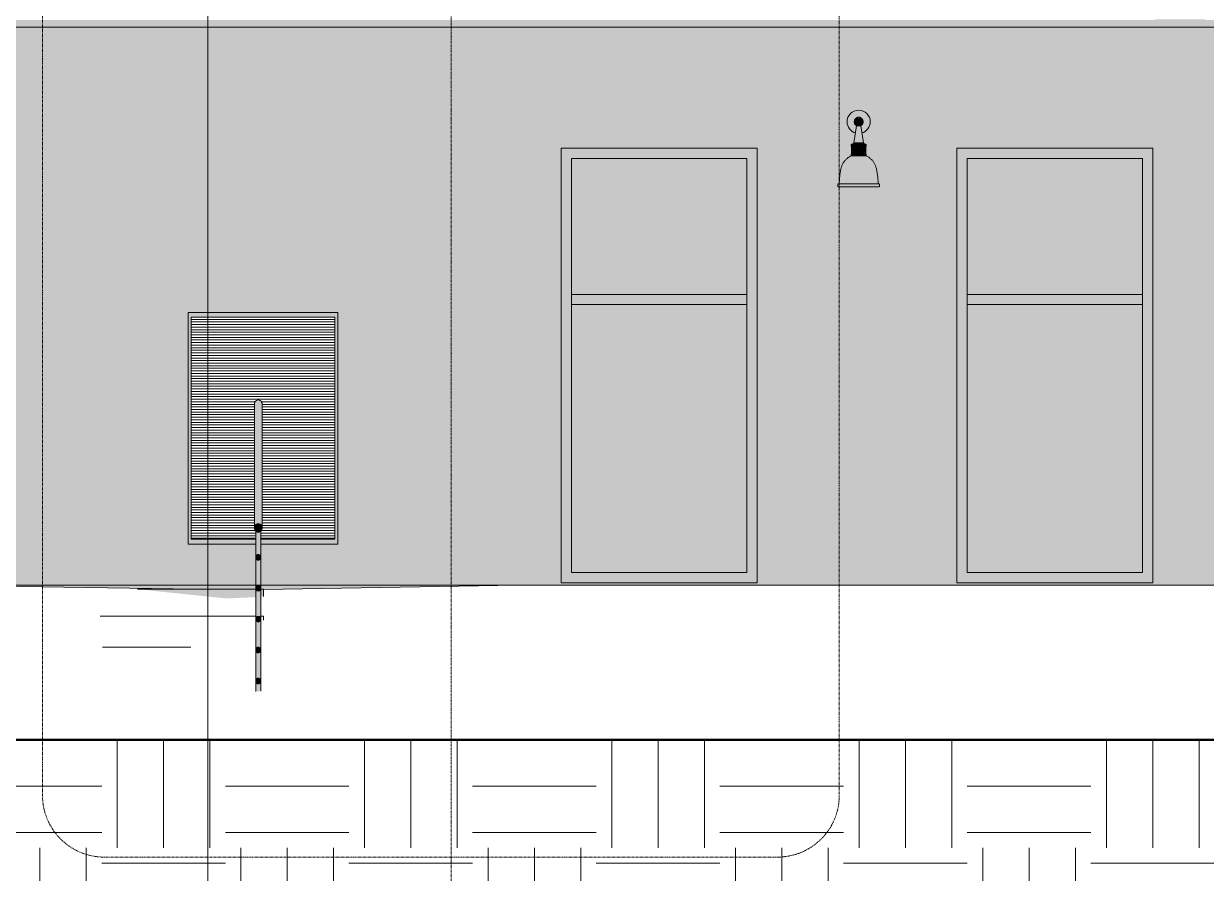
# Model space of a CAD drawing. Header units: inches. Extents: x 1750 to 8392, y -264 to 660.
# Drawn here: x 3071.4 to 3300.9, y -55.9 to 109.1 of the extents above; entities that cross this region are included whole.
import ezdxf

# ---------------------------------------------------------------- set-up
doc = ezdxf.new("R2010")
doc.units = ezdxf.units.IN
doc.header["$MEASUREMENT"] = 0
doc.linetypes.add('Dash Dot 3_16_', pattern=[0.3125, 0.1875, -0.0625, 0, -0.0625])
doc.linetypes.add('Grid Line 1_2_', pattern=[0.875, 0.5, -0.125, 0.125, -0.125])
for name, color, linetype, lineweight in [('0-1', 7, 'Continuous', 5), ('A-ANNO-SYMB-1', 150, 'Dash Dot 3_16_', 9), ('A-CLNG-1', 13, 'Continuous', 5), ('A-CLNG-2', 13, 'Continuous', 9), ('A-FLOR-3', 192, 'Continuous', 5), ('A-FLOR-4', 192, 'Continuous', 9), ('A-FLOR-HRAL', 11, 'Continuous', 9), ('A-FLOR-LEVL-1', 51, 'Grid Line 1_2_', 9), ('A-GENM', 5, 'Continuous', 9), ('A-GLAZ-1', 151, 'Continuous', 9), ('A-WALL-2', 113, 'Continuous', 9), ('A-WALL-PATT-1', 111, 'Continuous', 9), ('C-TOPO', 7, 'Continuous', 9), ('C-TOPO-1', 250, 'Continuous', 50), ('E-LITE-EQPM', 33, 'Continuous', 9), ('G-ANNO-SYMB-2', 111, 'Continuous', 9), ('S-GRID-1', 1, 'Grid Line 1_2_', 9), ('S-STRS', 31, 'Continuous', 9)]:
    doc.layers.add(name, color=color, linetype=linetype, lineweight=lineweight)

# ---------------------------------------------------------------- blocks, each defined once
blk = doc.blocks.new('CTR  - Topography_rvt-1-BUILDING ELEVATION - EAST')
at = {"layer": 'C-TOPO'}
h = blk.add_hatch(dxfattribs=at)
h.set_pattern_fill('FP_14', color=256, style=0, pattern_type=2)
h.set_pattern_definition([(0, (2870.5, 0), (24, 24), [24, -24]), (0, (2870.5, 9), (24, 24), [24, -24]), (0, (2870.5, 18), (24, 24), [24, -24]), (90, (2873.5, 21), (-24, 24), [24, -24]), (90, (2882.5, 21), (-24, 24), [24, -24]), (90, (2891.5, 21), (-24, 24), [24, -24])])
h.paths.add_polyline_path([(2964.32, -206.5), (3617.12, -206.5), (3617.12, -30), (2964.32, -30), (2964.32, -158)], flags=0)
for p, q in [((3167.25, 0), (3117.92, -0.83)), ((3167.25, 0), (3301.14, 0)), ((3104.66, -0.75), (3062.45, -0.1)), ((3087.75, -30), (3058.07, -30)), ((3093.41, -30), (3087.75, -30)), ((3093.41, -30), (3144.07, -30)), ((3144.07, -30), (3169.75, -30)), ((3202.12, -30), (3169.75, -30)), ((3202.12, -30), (3212.4, -30)), ((3240.05, -30), (3212.4, -30)), ((3287.97, -30), (3240.05, -30)), ((3287.97, -30), (3332.6, -30))]:
    blk.add_line(p, q, dxfattribs=at)
at = {"layer": 'C-TOPO-1'}
for p, q in [((3087.75, -30), (3058.07, -30)), ((3093.41, -30), (3087.75, -30)), ((3144.07, -30), (3093.41, -30)), ((3169.75, -30), (3144.07, -30)), ((3202.12, -30), (3169.75, -30)), ((3212.4, -30), (3202.12, -30)), ((3240.05, -30), (3212.4, -30)), ((3287.97, -30), (3240.05, -30)), ((3332.6, -30), (3287.97, -30))]:
    blk.add_line(p, q, dxfattribs=at)
blk = doc.blocks.new('CTR - 1st Phase - Common Walls_rvt-1-BUILDING ELEVATION - EAST')
at = {"layer": 'A-FLOR-LEVL-1'}
for p, q in [((1830.2, 0), (4168.71, 0)), ((1830.2, -30), (4168.71, -30))]:
    blk.add_line(p, q, dxfattribs=at)
blk = doc.blocks.new('CTR - 1st Phase -Stairs _ Elevators_rvt-1-BUILDING ELEVATION - EAST')
at = {"layer": 'A-FLOR-LEVL-1'}
for p, q in [((1830.2, 0), (4168.71, 0)), ((1830.2, -30), (4168.71, -30))]:
    blk.add_line(p, q, dxfattribs=at)
blk = doc.blocks.new('_THE_ WINDOW _ DOOR - Window - 1st Floor-V5-BUILDING ELEVATION - EAST')
at = {"layer": 'A-GLAZ-1'}
h = blk.add_hatch(color=256, dxfattribs=at)
h.paths.add_polyline_path([(3367.4, 0.5), (3405.42, 0.5), (3405.42, 84.88), (3367.4, 84.88), (3367.4, 1.31)], flags=0)
h.paths.add_polyline_path([(3369.4, 2.5), (3369.4, 82.88), (3403.42, 82.88), (3403.42, 2.5), (3387.93, 2.5)], flags=0)
h = blk.add_hatch(color=256, dxfattribs=at)
h.paths.add_polyline_path([(3369.4, 2.5), (3403.42, 2.5), (3403.42, 54.5), (3369.4, 54.5), (3369.4, 22.71)], flags=0)
h.paths.add_polyline_path([(3403.42, 56.5), (3403.42, 82.88), (3369.4, 82.88), (3369.4, 56.5), (3401.67, 56.5)], flags=0)
blk.add_hatch(color=256, dxfattribs=at).paths.add_polyline_path([(3403.42, 54.5), (3403.42, 56.5), (3369.4, 56.5), (3369.4, 54.5), (3401.67, 54.5)], flags=0)
for p, q in [((3405.42, 84.88), (3367.4, 84.88)), ((3367.4, 84.88), (3367.4, 0.5)), ((3369.4, 2.5), (3369.4, 82.88)), ((3369.4, 82.88), (3403.42, 82.88)), ((3403.42, 82.88), (3403.42, 2.5)), ((3405.42, 0.5), (3405.42, 84.88)), ((3369.4, 56.5), (3369.4, 54.5)), ((3403.42, 56.5), (3369.4, 56.5)), ((3403.42, 54.5), (3403.42, 56.5)), ((3369.4, 54.5), (3403.42, 54.5)), ((3403.42, 2.5), (3369.4, 2.5)), ((3367.4, 0.5), (3405.42, 0.5))]:
    blk.add_line(p, q, dxfattribs=at)
blk = doc.blocks.new('Railing - 1_-V13-BUILDING ELEVATION - EAST')
at = {"layer": 'A-FLOR-HRAL'}
h = blk.add_hatch(color=256, dxfattribs=at)
h.paths.add_polyline_path([(3116.91, -20.6), (3117.18, -20.57), (3117.37, -20.47), (3117.42, -20.39), (3117.41, -18.7), (3117.28, -18.95), (3117.05, -19.1), (3116.94, -19.1), (3116.91, -19.1), (3116.76, -19.08), (3116.57, -18.95), (3116.44, -18.7), (3116.42, -18.7), (3116.44, -20.46), (3116.5, -20.53), (3116.81, -20.6)], flags=0)
h.paths.add_polyline_path([(3116.42, -18.31), (3116.49, -18.15), (3116.7, -18.03), (3116.93, -18), (3117.28, -18.08), (3117.42, -18.26), (3117.42, -18.31), (3117.41, -12.7), (3117.28, -12.95), (3117.05, -13.1), (3116.72, -13.06), (3116.57, -12.95), (3116.44, -12.7), (3116.42, -12.84), (3116.42, -17.4)], flags=0)
h.paths.add_polyline_path([(3116.42, -12.31), (3116.49, -12.15), (3116.67, -12.04), (3117.02, -12), (3117.17, -12.04), (3117.41, -12.2), (3117.42, -12.21), (3117.4, -6.72), (3117.28, -6.95), (3117.05, -7.1), (3116.74, -7.07), (3116.57, -6.95), (3116.44, -6.7), (3116.42, -6.85), (3116.42, -12.28)], flags=0)
h.paths.add_polyline_path([(3116.42, -6.31), (3116.49, -6.15), (3116.67, -6.04), (3116.98, -6.01), (3117.17, -6.04), (3117.41, -6.2), (3117.42, -6.21), (3117.39, -0.75), (3117.28, -0.96), (3117.05, -1.1), (3116.76, -1.08), (3116.57, -0.95), (3116.44, -0.7), (3116.42, -0.89), (3116.42, -6.28)], flags=0)
h.paths.add_polyline_path([(3117.42, -0.31), (3117.38, 5.23), (3117.28, 5.05), (3117.05, 4.9), (3116.71, 4.94), (3116.57, 5.05), (3116.44, 5.3), (3116.42, 5.3), (3116.46, -0.19), (3116.69, -0.03), (3117, -0.01), (3117.18, -0.04), (3117.41, -0.21), (3117.42, -0.26)], flags=0)
h.paths.add_polyline_path([(3116.42, 5.69), (3116.49, 5.85), (3116.67, 5.96), (3116.96, 6), (3117.28, 5.92), (3117.41, 5.78), (3117.42, 5.79), (3117.4, 10.52), (3117.31, 10.42), (3117.12, 10.35), (3116.88, 10.33), (3116.65, 10.37), (3116.52, 10.44), (3116.42, 10.46), (3116.42, 5.79)], flags=0)
h = blk.add_hatch(color=256, dxfattribs=at)
h.paths.add_polyline_path([(3116.81, 10.33), (3116.73, 10.35), (3116.79, 10.33)], flags=0)
h.paths.add_polyline_path([(3116.97, 10.33), (3117.2, 10.37), (3117.33, 10.44), (3117.12, 10.35), (3116.97, 10.33)], flags=0)
for p, q in [((3116.42, 10.57), (3116.42, -20.63)), ((3117.42, -20.58), (3117.42, 10.57))]:
    blk.add_line(p, q, dxfattribs=at)
at = {"layer": 'A-FLOR-HRAL', "flags": 128}
for points in [[(3116.88, 10.32), (3116.81, 10.33), (3116.61, 10.38), (3116.47, 10.46), (3116.43, 10.52)], [(3117.41, 10.52), (3117.37, 10.46), (3117.24, 10.38), (3117.03, 10.33), (3116.97, 10.32)]]:
    blk.add_lwpolyline(points, dxfattribs=at)
blk = doc.blocks.new('Railing - Railing-2007310-BUILDING ELEVATION - EAST')
at = {"layer": 'A-FLOR-HRAL'}
for points in [[(3117.42, 5.44), (3117.38, 5.81), (3117.13, 5.97), (3116.89, 6), (3116.57, 5.92), (3116.44, 5.78), (3116.44, 5.59), (3116.57, 5.84), (3116.79, 5.98), (3117.05, 5.98), (3117.28, 5.84), (3117.41, 5.59), (3117.41, 5.52)], [(3116.95, 4.9), (3117.14, 4.94), (3117.28, 5.05), (3117.41, 5.3), (3117.41, 5.59), (3117.28, 5.84), (3117.05, 5.98), (3116.72, 5.94), (3116.57, 5.84), (3116.44, 5.59), (3116.44, 5.3), (3116.57, 5.05), (3116.79, 4.9), (3116.92, 4.9)], [(3116.42, -0.56), (3116.49, -0.28), (3116.67, -0.07), (3116.92, 0), (3117.17, -0.07), (3117.36, -0.29), (3117.42, -0.41), (3117.39, -0.19), (3117.15, -0.03), (3116.85, -0.01), (3116.66, -0.04), (3116.44, -0.23), (3116.42, -0.41)], [(3116.91, -1.1), (3117.08, -1.09), (3117.28, -0.95), (3117.41, -0.7), (3117.41, -0.41), (3117.27, -0.16), (3117.05, -0.02), (3116.76, -0.03), (3116.57, -0.16), (3116.44, -0.41), (3116.45, -0.72), (3116.57, -0.96), (3116.79, -1.1), (3116.85, -1.1)], [(3117.42, -6.56), (3117.4, -6.2), (3117.17, -6.04), (3116.87, -6.01), (3116.67, -6.04), (3116.44, -6.2), (3116.45, -6.39), (3116.57, -6.16), (3116.79, -6.02), (3117.05, -6.02), (3117.28, -6.16), (3117.41, -6.41)], [(3117.05, -7.1), (3117.28, -6.95), (3117.41, -6.7), (3117.41, -6.41), (3117.28, -6.16), (3117.05, -6.02), (3116.75, -6.04), (3116.57, -6.16), (3116.44, -6.41), (3116.44, -6.7), (3116.57, -6.95), (3116.79, -7.1), (3116.98, -7.1)], [(3116.42, -12.56), (3116.49, -12.28), (3116.67, -12.07), (3116.92, -12), (3117.17, -12.07), (3117.36, -12.28), (3117.42, -12.41), (3117.41, -12.2), (3117.17, -12.04), (3116.88, -12), (3116.67, -12.04), (3116.44, -12.2), (3116.42, -12.41)], [(3116.93, -13.1), (3117.13, -13.06), (3117.28, -12.95), (3117.41, -12.7), (3117.41, -12.41), (3117.28, -12.16), (3117.05, -12.02), (3116.72, -12.05), (3116.57, -12.16), (3116.44, -12.42), (3116.44, -12.7), (3116.57, -12.95), (3116.79, -13.1), (3116.92, -13.1)], [(3116.42, -18.56), (3116.49, -18.28), (3116.67, -18.07), (3116.92, -18), (3117.17, -18.07), (3117.36, -18.29), (3117.42, -18.56), (3117.41, -18.2), (3117.15, -18.03), (3116.92, -18), (3116.57, -18.08), (3116.43, -18.26), (3116.42, -18.31)], [(3117.05, -19.1), (3117.05, -19.1), (3117.28, -18.95), (3117.41, -18.7), (3117.41, -18.41), (3117.28, -18.16), (3117.05, -18.02), (3116.76, -18.03), (3116.57, -18.16), (3116.44, -18.41), (3116.44, -18.7), (3116.57, -18.95), (3116.8, -19.1), (3116.91, -19.08), (3116.94, -19.1)]]:
    blk.add_hatch(color=256, dxfattribs=at).paths.add_polyline_path(points, flags=0)
for p, q in [((3116.42, 6.47), (3116.42, 5.44)), ((3117.42, 5.44), (3117.42, 6.47)), ((3116.42, 0.47), (3116.42, -0.56)), ((3117.42, -0.56), (3117.42, 0.47)), ((3116.42, -5.53), (3116.42, -6.56)), ((3117.42, -6.56), (3117.42, -5.53)), ((3116.42, -11.52), (3116.42, -12.56)), ((3117.42, -12.56), (3117.42, -11.52)), ((3116.42, -17.52), (3116.42, -18.56)), ((3117.42, -18.56), (3117.42, -17.52))]:
    blk.add_line(p, q, dxfattribs=at)
at = {"layer": 'A-FLOR-HRAL', "flags": 128}
for points in [[(3117.42, 5.44), (3117.41, 5.59), (3117.36, 5.72), (3117.28, 5.84), (3117.17, 5.93), (3117.05, 5.98), (3116.92, 6), (3116.79, 5.98), (3116.67, 5.93), (3116.57, 5.84), (3116.49, 5.72), (3116.44, 5.59), (3116.42, 5.44)], [(3116.42, 5.44), (3116.44, 5.3), (3116.49, 5.16), (3116.57, 5.05), (3116.67, 4.96), (3116.79, 4.9), (3116.92, 4.88), (3117.05, 4.9), (3117.17, 4.96), (3117.28, 5.05), (3117.36, 5.16), (3117.41, 5.3), (3117.42, 5.44)], [(3117.42, -0.56), (3117.41, -0.41), (3117.36, -0.28), (3117.28, -0.16), (3117.17, -0.07), (3117.05, -0.02), (3116.92, 0), (3116.79, -0.02), (3116.67, -0.07), (3116.57, -0.16), (3116.49, -0.28), (3116.44, -0.41), (3116.42, -0.56)], [(3116.42, -0.56), (3116.44, -0.7), (3116.49, -0.84), (3116.57, -0.95), (3116.67, -1.04), (3116.79, -1.1), (3116.92, -1.12), (3117.05, -1.1), (3117.17, -1.04), (3117.28, -0.95), (3117.36, -0.84), (3117.41, -0.7), (3117.42, -0.56)], [(3117.42, -6.56), (3117.41, -6.41), (3117.36, -6.28), (3117.28, -6.16), (3117.17, -6.07), (3117.05, -6.02), (3116.92, -6), (3116.79, -6.02), (3116.67, -6.07), (3116.57, -6.16), (3116.49, -6.28), (3116.44, -6.41), (3116.42, -6.56)], [(3116.42, -6.56), (3116.44, -6.7), (3116.49, -6.84), (3116.57, -6.95), (3116.67, -7.04), (3116.79, -7.1), (3116.92, -7.12), (3117.05, -7.1), (3117.17, -7.04), (3117.28, -6.95), (3117.36, -6.84), (3117.41, -6.7), (3117.42, -6.56)], [(3117.42, -12.56), (3117.41, -12.41), (3117.36, -12.28), (3117.28, -12.16), (3117.17, -12.07), (3117.05, -12.02), (3116.92, -12), (3116.79, -12.02), (3116.67, -12.07), (3116.57, -12.16), (3116.49, -12.28), (3116.44, -12.41), (3116.42, -12.56)], [(3116.42, -12.56), (3116.44, -12.7), (3116.49, -12.84), (3116.57, -12.95), (3116.67, -13.04), (3116.79, -13.1), (3116.92, -13.12), (3117.05, -13.1), (3117.17, -13.04), (3117.28, -12.95), (3117.36, -12.84), (3117.41, -12.7), (3117.42, -12.56)], [(3117.42, -18.56), (3117.41, -18.41), (3117.36, -18.28), (3117.28, -18.16), (3117.17, -18.07), (3117.05, -18.02), (3116.92, -18), (3116.79, -18.02), (3116.67, -18.07), (3116.57, -18.16), (3116.49, -18.28), (3116.44, -18.41), (3116.42, -18.56)], [(3116.42, -18.56), (3116.44, -18.7), (3116.49, -18.84), (3116.57, -18.95), (3116.67, -19.04), (3116.79, -19.1), (3116.92, -19.12), (3117.05, -19.1), (3117.17, -19.04), (3117.28, -18.95), (3117.36, -18.84), (3117.41, -18.7), (3117.42, -18.56)]]:
    blk.add_lwpolyline(points, dxfattribs=at)
blk.add_blockref('Railing - 1_-V13-BUILDING ELEVATION - EAST', (0, 0))
blk = doc.blocks.new('Top Rail Type - Top Rail_Internal_-2007320-BUILDING ELEVATION - EAST')
at = {"layer": 'A-FLOR-HRAL'}
for points in [[(3117.67, 11.16), (3117.65, 35.38), (3117.57, 35.58), (3117.45, 35.75), (3117.3, 35.89), (3117.12, 35.97), (3116.92, 36), (3116.73, 35.97), (3116.55, 35.89), (3116.39, 35.75), (3116.27, 35.58), (3116.2, 35.38), (3116.17, 35.16), (3116.2, 11.38), (3116.27, 11.58), (3116.49, 11.84), (3116.67, 11.95), (3116.87, 11.99), (3116.97, 11.99), (3117.24, 11.92), (3117.37, 11.82), (3117.45, 11.75), (3117.57, 11.58), (3117.66, 11.25)], [(3116.92, 10.32), (3117.24, 10.41), (3117.4, 10.52), (3117.46, 10.57), (3117.57, 10.74), (3117.65, 10.94), (3117.66, 11.25), (3117.65, 11.38), (3117.57, 11.58), (3117.36, 11.84), (3117.17, 11.95), (3116.97, 11.99), (3116.79, 11.98), (3116.61, 11.92), (3116.44, 11.79), (3116.39, 11.75), (3116.27, 11.58), (3116.18, 11.25), (3116.17, 11.16), (3116.2, 10.94), (3116.33, 10.66), (3116.51, 10.46), (3116.67, 10.38), (3116.88, 10.33)]]:
    blk.add_hatch(color=256, dxfattribs=at).paths.add_polyline_path(points, flags=0)
for p, q in [((3116.17, 35.16), (3116.17, 11.16)), ((3117.67, 11.16), (3117.67, 35.16))]:
    blk.add_line(p, q, dxfattribs=at)
at = {"layer": 'A-FLOR-HRAL', "flags": 128}
for points in [[(3116.17, 35.16), (3116.2, 35.38), (3116.27, 35.58), (3116.39, 35.75), (3116.55, 35.89), (3116.73, 35.97), (3116.92, 36), (3117.12, 35.97), (3117.3, 35.89), (3117.45, 35.75), (3117.57, 35.58), (3117.65, 35.38), (3117.67, 35.16)], [(3117.67, 11.16), (3117.65, 11.38), (3117.57, 11.58), (3117.45, 11.75), (3117.3, 11.89), (3117.12, 11.97), (3116.92, 12), (3116.73, 11.97), (3116.55, 11.89), (3116.39, 11.75), (3116.27, 11.58), (3116.2, 11.38), (3116.17, 11.16)], [(3116.17, 11.16), (3116.2, 10.94), (3116.27, 10.74), (3116.39, 10.57), (3116.55, 10.44), (3116.73, 10.35), (3116.92, 10.32), (3117.12, 10.35), (3117.3, 10.44), (3117.45, 10.57), (3117.57, 10.74), (3117.65, 10.94), (3117.67, 11.16)]]:
    blk.add_lwpolyline(points, dxfattribs=at)
blk = doc.blocks.new('_THE_ WINDOW _ DOOR - Window - 1st Floor-2480458-BUILDING ELEVATION - EAST')
at = {"layer": 'A-GLAZ-1'}
h = blk.add_hatch(color=256, dxfattribs=at)
h.paths.add_polyline_path([(3290.54, 0.5), (3290.54, 84.88), (3252.51, 84.88), (3252.51, 0.5), (3288.54, 0.5)], flags=0)
h.paths.add_polyline_path([(3267.6, 2.5), (3254.51, 2.53), (3254.51, 82.88), (3288.54, 82.88), (3288.54, 2.5)], flags=0)
h = blk.add_hatch(color=256, dxfattribs=at)
h.paths.add_polyline_path([(3267.6, 2.5), (3288.54, 2.5), (3288.54, 54.5), (3254.51, 54.5), (3254.51, 2.5)], flags=0)
h.paths.add_polyline_path([(3254.51, 56.5), (3288.54, 56.5), (3288.54, 82.88), (3254.51, 82.88), (3254.51, 68.55)], flags=0)
blk.add_hatch(color=256, dxfattribs=at).paths.add_polyline_path([(3267.6, 54.5), (3288.54, 54.5), (3288.54, 56.5), (3254.51, 56.5), (3254.51, 54.5)], flags=0)
for p, q in [((3252.51, 84.88), (3252.51, 0.5)), ((3290.54, 84.88), (3252.51, 84.88)), ((3254.51, 82.88), (3288.54, 82.88)), ((3254.51, 2.5), (3254.51, 82.88)), ((3288.54, 82.88), (3288.54, 2.5)), ((3290.54, 0.5), (3290.54, 84.88)), ((3288.54, 56.5), (3254.51, 56.5)), ((3254.51, 56.5), (3254.51, 54.5)), ((3288.54, 54.5), (3288.54, 56.5)), ((3254.51, 54.5), (3288.54, 54.5)), ((3288.54, 2.5), (3254.51, 2.5)), ((3252.51, 0.5), (3290.54, 0.5))]:
    blk.add_line(p, q, dxfattribs=at)
blk = doc.blocks.new('VISA-OW2400-02-SASS - OW2400-L30K-MVOLT-V18-BUILDING ELEVATION - EAST')
at = {"layer": 'E-LITE-EQPM'}
h = blk.add_hatch(color=256, dxfattribs=at)
h.paths.add_polyline_path([(2701.6, 87.83), (2702.14, 88.05), (2702.6, 88.41), (2702.96, 88.88), (2703.18, 89.42), (2703.26, 90), (2703.18, 90.58), (2702.96, 91.13), (2702.6, 91.59), (2702.14, 91.95), (2701.59, 92.17), (2701.01, 92.25), (2700.43, 92.17), (2699.89, 91.95), (2699.33, 91.47), (2699.06, 91.13), (2698.84, 90.58), (2698.76, 90), (2698.84, 89.42), (2699.06, 88.88), (2699.42, 88.41), (2699.89, 88.05), (2700.42, 87.83), (2700.63, 89.24), (2700.28, 89.55), (2700.24, 89.68), (2700.22, 89.69), (2700.19, 90.13), (2700.27, 90.32), (2700.28, 90.37), (2700.29, 90.44), (2700.59, 90.73), (2700.69, 90.75), (2700.86, 90.85), (2700.87, 90.79), (2700.93, 90.77), (2701.01, 90.71), (2701.08, 90.77), (2701.02, 90.79), (2701.1, 90.85), (2701.34, 90.71), (2701.26, 90.83), (2701.44, 90.72), (2701.56, 90.65), (2701.72, 90.46), (2701.83, 90.19), (2701.84, 90.02), (2701.78, 89.66), (2701.72, 89.63), (2701.63, 89.41), (2701.55, 89.35), (2701.38, 89.22), (2701.59, 87.89)], flags=0)
h.paths.add_polyline_path([(2701.01, 90.77), (2700.91, 90.79), (2700.95, 90.87), (2701.01, 90.77)], flags=0)
h = blk.add_hatch(color=256, dxfattribs=at)
h.paths.add_polyline_path([(2700.73, 89.22), (2701.01, 89.22), (2701.01, 90.71), (2700.86, 90.79), (2700.83, 90.79), (2700.83, 90.84), (2700.7, 90.79), (2700.67, 90.79), (2700.27, 90.41), (2700.27, 90.32), (2700.21, 90.24), (2700.18, 89.97), (2700.24, 89.68), (2700.28, 89.65), (2700.29, 89.54), (2700.64, 89.22), (2700.68, 89.22)], flags=0)
h.paths.add_polyline_path([(2701.01, 90.77), (2700.95, 90.87), (2700.91, 90.79), (2701.01, 90.77)], flags=0)
for points in [[(2701.32, 89.22), (2701.38, 89.22), (2701.7, 89.53), (2701.74, 89.67), (2701.78, 89.67), (2701.84, 89.82), (2701.85, 90.04), (2701.83, 90.19), (2701.72, 90.46), (2701.56, 90.65), (2701.34, 90.8), (2701.26, 90.81), (2701.26, 90.75), (2701.05, 90.84), (2701.01, 90.77), (2701.1, 90.77), (2701.01, 90.67), (2701.01, 89.22), (2701.3, 89.22)], [(2700.91, 85.93), (2701.01, 85.93), (2701.01, 89.22), (2700.64, 89.22), (2700.14, 85.93), (2700.83, 85.93)], [(2701.1, 85.93), (2701.91, 85.93), (2701.34, 89.22), (2701.01, 89.22), (2701.01, 85.93)], [(2700.68, 85.29), (2701.01, 85.29), (2701.01, 85.54), (2699.56, 85.54), (2699.56, 85.29), (2700.67, 85.29)], [(2701.01, 83.72), (2701.01, 85.22), (2699.63, 85.22), (2699.66, 83.72), (2700.7, 83.72)], [(2700.7, 85.54), (2701.01, 85.54), (2701.01, 85.65), (2701.01, 85.67), (2701.01, 85.7), (2700.01, 85.67), (2700.01, 85.65), (2699.72, 85.62), (2699.66, 85.54), (2700.67, 85.54)], [(2701.01, 85.22), (2701.01, 85.29), (2699.76, 85.29), (2699.81, 85.22), (2700.76, 85.22)], [(2700.85, 85.7), (2701.01, 85.74), (2701.01, 85.93), (2700.11, 85.93), (2700.06, 85.82), (2700.14, 85.81), (2700.14, 85.75), (2700.24, 85.74), (2700.26, 85.71), (2700.43, 85.72), (2700.67, 85.72), (2700.85, 85.7)], [(2701.48, 85.7), (2701.76, 85.72), (2701.82, 85.74), (2701.91, 85.74), (2701.9, 85.77), (2701.91, 85.8), (2701.97, 85.79), (2701.97, 85.84), (2701.91, 85.93), (2701.01, 85.93), (2701.01, 85.7), (2701.37, 85.71), (2701.48, 85.7)], [(2702.21, 85.54), (2702.36, 85.54), (2702.27, 85.64), (2701.01, 85.7), (2701.01, 85.67), (2701.01, 85.65), (2701.01, 85.54), (2702.19, 85.54)], [(2701.95, 85.29), (2702.46, 85.29), (2702.46, 85.54), (2701.01, 85.54), (2701.02, 85.29), (2701.94, 85.29)], [(2701.95, 85.22), (2702.21, 85.22), (2702.27, 85.29), (2701.01, 85.29), (2701.01, 85.22), (2701.74, 85.22)], [(2701.95, 83.72), (2702.39, 83.72), (2702.36, 85.22), (2701.01, 85.22), (2701.01, 83.72), (2701.74, 83.72)], [(2700.08, 80.85), (2701.01, 80.85), (2701.01, 83.41), (2699.56, 83.41), (2698.68, 82.8), (2697.97, 81.93), (2697.61, 80.85), (2699.83, 80.85)], [(2699.7, 83.41), (2701.01, 83.41), (2700.99, 83.66), (2699.56, 83.66), (2699.56, 83.41), (2699.66, 83.41)], [(2700.67, 83.66), (2701.01, 83.67), (2701.01, 83.72), (2699.81, 83.72), (2699.76, 83.66), (2700.65, 83.66)], [(2702.21, 83.66), (2702.27, 83.66), (2702.19, 83.72), (2701.01, 83.72), (2701.01, 83.66), (2702.19, 83.66)], [(2702.4, 83.41), (2702.46, 83.41), (2702.46, 83.66), (2701.01, 83.66), (2701.01, 83.41), (2702.36, 83.41)], [(2702.19, 80.85), (2704.41, 80.85), (2704, 82.01), (2703.21, 82.91), (2702.4, 83.41), (2701.01, 83.41), (2701.01, 80.85), (2701.97, 80.85)], [(2698.53, 77.98), (2701.01, 77.98), (2701.01, 80.85), (2697.61, 80.85), (2697.32, 79.24), (2697.26, 78.13), (2697.26, 77.98), (2698.4, 77.98)], [(2702.04, 77.98), (2704.76, 77.98), (2704.73, 78.79), (2704.65, 79.6), (2704.41, 80.85), (2701.01, 80.85), (2701.01, 77.98), (2701.97, 77.98)], [(2697.02, 77.38), (2701.01, 77.38), (2701.01, 77.98), (2697.02, 77.98)], [(2702.04, 77.38), (2705.01, 77.38), (2705.01, 77.98), (2701.01, 77.98), (2701.01, 77.38), (2701.97, 77.38)]]:
    blk.add_hatch(color=256, dxfattribs=at).paths.add_polyline_path(points, flags=0)
for p, q in [((2700.59, 89.22), (2700.07, 85.93)), ((2701.01, 89.22), (2700.64, 89.22)), ((2701.38, 89.22), (2701.01, 89.22)), ((2701.96, 85.93), (2701.43, 89.22)), ((2699.56, 85.54), (2699.56, 85.29)), ((2701.01, 85.54), (2699.56, 85.54)), ((2699.56, 85.29), (2699.63, 85.22)), ((2701.01, 85.29), (2699.56, 85.29)), ((2699.63, 85.22), (2699.63, 83.72)), ((2701.01, 85.22), (2699.63, 85.22)), ((2701.01, 85.7), (2699.9, 85.7)), ((2700.06, 85.7), (2700.32, 85.7)), ((2701.01, 85.93), (2700.11, 85.93)), ((2701.91, 85.93), (2701.01, 85.93)), ((2702.12, 85.7), (2701.01, 85.7)), ((2702.46, 85.54), (2701.01, 85.54)), ((2702.46, 85.29), (2701.01, 85.29)), ((2702.39, 85.22), (2701.01, 85.22)), ((2701.7, 85.7), (2702.12, 85.7)), ((2702.39, 85.22), (2702.46, 85.29)), ((2702.39, 83.72), (2702.39, 85.22)), ((2702.46, 85.29), (2702.46, 85.54)), ((2699.63, 83.72), (2699.56, 83.66)), ((2699.56, 83.66), (2699.56, 83.41)), ((2701.01, 83.66), (2699.56, 83.66)), ((2701.01, 83.41), (2699.56, 83.41)), ((2701.01, 83.72), (2699.63, 83.72)), ((2702.39, 83.72), (2701.01, 83.72)), ((2702.46, 83.66), (2701.01, 83.66)), ((2702.46, 83.41), (2701.01, 83.41)), ((2702.46, 83.66), (2702.39, 83.72)), ((2702.46, 83.41), (2702.46, 83.66)), ((2696.95, 77.98), (2696.95, 77.38)), ((2697.02, 77.98), (2701.01, 77.98)), ((2701.01, 77.38), (2697.02, 77.38)), ((2701.01, 77.98), (2705.01, 77.98)), ((2705.01, 77.38), (2701.01, 77.38)), ((2705.07, 77.38), (2705.07, 77.98))]:
    blk.add_line(p, q, dxfattribs=at)
at = {"layer": 'E-LITE-EQPM', "flags": 128}
for points in [[(2700.59, 89.22), (2700.56, 89.24), (2700.53, 89.26), (2700.5, 89.29), (2700.47, 89.31), (2700.44, 89.34), (2700.42, 89.36), (2700.39, 89.39), (2700.37, 89.42), (2700.34, 89.45), (2700.32, 89.48), (2700.3, 89.51), (2700.28, 89.54), (2700.27, 89.57), (2700.25, 89.6), (2700.23, 89.64), (2700.22, 89.67), (2700.21, 89.71), (2700.2, 89.74), (2700.19, 89.78), (2700.18, 89.81), (2700.17, 89.85), (2700.17, 89.89), (2700.16, 89.92), (2700.16, 89.96), (2700.16, 90), (2700.16, 90.03), (2700.16, 90.07), (2700.17, 90.11), (2700.17, 90.14), (2700.18, 90.18), (2700.18, 90.22), (2700.19, 90.25), (2700.2, 90.29), (2700.22, 90.32), (2700.23, 90.36), (2700.24, 90.39), (2700.26, 90.42), (2700.28, 90.46), (2700.3, 90.49), (2700.32, 90.52), (2700.34, 90.55), (2700.36, 90.58), (2700.38, 90.61), (2700.41, 90.63), (2700.44, 90.66), (2700.46, 90.68), (2700.49, 90.71), (2700.52, 90.73), (2700.55, 90.75), (2700.58, 90.77), (2700.61, 90.79), (2700.64, 90.81), (2700.67, 90.83), (2700.71, 90.84), (2700.74, 90.86), (2700.78, 90.87), (2700.81, 90.88), (2700.85, 90.89), (2700.88, 90.9), (2700.92, 90.91), (2700.96, 90.91), (2700.99, 90.92), (2701.01, 90.92)], [(2701.01, 90.92), (2701.05, 90.92), (2701.08, 90.91), (2701.12, 90.91), (2701.16, 90.9), (2701.19, 90.89), (2701.23, 90.88), (2701.26, 90.87), (2701.3, 90.85), (2701.33, 90.84), (2701.36, 90.82), (2701.4, 90.8), (2701.43, 90.78), (2701.46, 90.76), (2701.49, 90.74), (2701.52, 90.72), (2701.55, 90.7), (2701.57, 90.67), (2701.6, 90.65), (2701.62, 90.62), (2701.65, 90.59), (2701.67, 90.56), (2701.69, 90.53), (2701.71, 90.5), (2701.73, 90.47), (2701.75, 90.44), (2701.77, 90.41), (2701.78, 90.37), (2701.8, 90.34), (2701.81, 90.3), (2701.82, 90.27), (2701.83, 90.23), (2701.84, 90.2), (2701.85, 90.16), (2701.85, 90.12), (2701.86, 90.09), (2701.86, 90.05), (2701.86, 90.01), (2701.86, 89.98), (2701.86, 89.94), (2701.86, 89.9), (2701.85, 89.87), (2701.85, 89.83), (2701.84, 89.79), (2701.83, 89.76), (2701.82, 89.72), (2701.81, 89.69), (2701.79, 89.65), (2701.78, 89.62), (2701.76, 89.59), (2701.75, 89.55), (2701.73, 89.52), (2701.71, 89.49), (2701.69, 89.46), (2701.66, 89.43), (2701.64, 89.4), (2701.62, 89.38), (2701.59, 89.35), (2701.56, 89.32), (2701.54, 89.3), (2701.51, 89.28), (2701.48, 89.25), (2701.45, 89.23), (2701.43, 89.22)], [(2699.56, 85.54), (2699.57, 85.56), (2699.59, 85.57), (2699.6, 85.58), (2699.61, 85.59), (2699.63, 85.61), (2699.64, 85.62), (2699.65, 85.63), (2699.67, 85.64), (2699.69, 85.65), (2699.7, 85.66), (2699.72, 85.66), (2699.73, 85.67), (2699.75, 85.68), (2699.77, 85.68), (2699.78, 85.69), (2699.8, 85.69), (2699.82, 85.7), (2699.84, 85.7), (2699.84, 85.7)], [(2699.84, 85.7), (2699.85, 85.7), (2699.86, 85.7), (2699.87, 85.7), (2699.88, 85.71), (2699.88, 85.71), (2699.89, 85.71), (2699.9, 85.71), (2699.91, 85.71), (2699.92, 85.72), (2699.93, 85.72), (2699.94, 85.72), (2699.94, 85.73), (2699.95, 85.73), (2699.96, 85.74), (2699.97, 85.74), (2699.97, 85.75), (2699.98, 85.75), (2699.99, 85.76), (2700, 85.76), (2700, 85.77), (2700.01, 85.78), (2700.01, 85.78), (2700.02, 85.79), (2700.02, 85.8), (2700.03, 85.81), (2700.03, 85.81), (2700.04, 85.82), (2700.04, 85.83), (2700.05, 85.84), (2700.05, 85.85), (2700.05, 85.85), (2700.06, 85.86), (2700.06, 85.87), (2700.06, 85.88), (2700.06, 85.89), (2700.06, 85.9), (2700.06, 85.91), (2700.06, 85.92), (2700.07, 85.93), (2700.07, 85.93)], [(2701.96, 85.93), (2701.96, 85.92), (2701.96, 85.91), (2701.96, 85.9), (2701.96, 85.89), (2701.96, 85.88), (2701.96, 85.87), (2701.96, 85.87), (2701.97, 85.86), (2701.97, 85.85), (2701.97, 85.84), (2701.98, 85.83), (2701.98, 85.82), (2701.99, 85.82), (2701.99, 85.81), (2702, 85.8), (2702, 85.79), (2702.01, 85.79), (2702.01, 85.78), (2702.02, 85.77), (2702.02, 85.77), (2702.03, 85.76), (2702.04, 85.75), (2702.04, 85.75), (2702.05, 85.74), (2702.06, 85.74), (2702.07, 85.73), (2702.07, 85.73), (2702.08, 85.72), (2702.09, 85.72), (2702.1, 85.72), (2702.11, 85.71), (2702.12, 85.71), (2702.13, 85.71), (2702.13, 85.71), (2702.14, 85.71), (2702.15, 85.7), (2702.16, 85.7), (2702.17, 85.7), (2702.18, 85.7), (2702.18, 85.7)], [(2702.18, 85.7), (2702.2, 85.7), (2702.22, 85.69), (2702.23, 85.69), (2702.25, 85.68), (2702.27, 85.68), (2702.29, 85.67), (2702.3, 85.66), (2702.32, 85.66), (2702.33, 85.65), (2702.35, 85.64), (2702.36, 85.63), (2702.38, 85.62), (2702.39, 85.61), (2702.41, 85.59), (2702.42, 85.58), (2702.43, 85.57), (2702.45, 85.56), (2702.46, 85.54), (2702.46, 85.54)], [(2697.56, 80.85), (2697.59, 80.99), (2697.63, 81.12), (2697.67, 81.26), (2697.71, 81.4), (2697.77, 81.53), (2697.82, 81.66), (2697.89, 81.79), (2697.95, 81.91), (2698.03, 82.04), (2698.1, 82.16), (2698.18, 82.28), (2698.27, 82.39), (2698.36, 82.5), (2698.46, 82.61), (2698.56, 82.71), (2698.66, 82.81), (2698.77, 82.9), (2698.88, 82.99), (2698.99, 83.08), (2699.11, 83.16), (2699.23, 83.23), (2699.36, 83.3), (2699.49, 83.37), (2699.56, 83.41)], [(2702.46, 83.41), (2702.59, 83.34), (2702.71, 83.28), (2702.84, 83.2), (2702.96, 83.12), (2703.07, 83.04), (2703.19, 82.95), (2703.3, 82.86), (2703.4, 82.77), (2703.5, 82.67), (2703.6, 82.56), (2703.7, 82.45), (2703.79, 82.34), (2703.87, 82.23), (2703.95, 82.11), (2704.03, 81.99), (2704.1, 81.86), (2704.16, 81.74), (2704.22, 81.61), (2704.28, 81.47), (2704.33, 81.34), (2704.37, 81.2), (2704.41, 81.07), (2704.44, 80.93), (2704.46, 80.85)], [(2697.2, 77.98), (2697.27, 78.83), (2697.37, 79.68), (2697.5, 80.52), (2697.56, 80.85)], [(2704.46, 80.85), (2704.61, 80), (2704.72, 79.16), (2704.8, 78.3), (2704.82, 77.98)]]:
    blk.add_lwpolyline(points, dxfattribs=at)
at = {"layer": 'E-LITE-EQPM'}
for start, end in [(360, 180), (180, 254.7454), (285.2546, 360)]:
    blk.add_arc((2701.01, 90), 2.25, start, end, dxfattribs=at)
blk = doc.blocks.new('V-Series_EWC4_SPVU_RFA_2015 - 1ST FLOOR-2484708-BUILDING ELEVATION - EAST')
at = {"layer": 'A-GENM'}
blk.add_hatch(color=256, dxfattribs=at).paths.add_polyline_path([(3115.31, 8), (3116.42, 8), (3116.42, 8.94), (3103.89, 8.94), (3103.89, 52.06), (3131.77, 52.06), (3131.77, 8.94), (3117.42, 8.94), (3117.42, 8), (3132.33, 8), (3132.33, 53), (3103.33, 53), (3103.33, 8), (3114.61, 8)], flags=0)
h = blk.add_hatch(dxfattribs=at)
h.set_pattern_fill('FP_33', color=256, style=0, pattern_type=2)
h.set_pattern_definition([(0, (3129.192, -146.361), (0, 0.5), [])])
h.paths.add_polyline_path([(3103.89, 8.94), (3116.42, 8.94), (3116.39, 10.57), (3116.27, 10.74), (3116.2, 10.94), (3116.17, 11.38), (3116.2, 35.38), (3116.27, 35.58), (3116.39, 35.75), (3116.55, 35.89), (3116.76, 35.98), (3116.92, 36), (3117.12, 35.97), (3117.3, 35.89), (3117.45, 35.75), (3117.57, 35.58), (3117.65, 35.38), (3117.67, 35.16), (3117.65, 10.94), (3117.57, 10.74), (3117.42, 10.46), (3117.42, 8.94), (3131.77, 8.94), (3131.77, 52.06), (3103.89, 52.06), (3103.89, 11.25)], flags=0)
for p, q in [((3132.33, 53), (3103.33, 53)), ((3103.33, 53), (3103.33, 8)), ((3132.33, 8), (3132.33, 53)), ((3103.89, 52.06), (3103.89, 8.94)), ((3131.77, 52.06), (3103.89, 52.06)), ((3103.89, 52.06), (3131.77, 52.06)), ((3103.89, 8.94), (3103.89, 52.06)), ((3131.77, 8.94), (3131.77, 52.06)), ((3131.77, 52.06), (3131.77, 8.94)), ((3103.33, 8), (3116.42, 8)), ((3103.89, 8.94), (3116.42, 8.94)), ((3116.42, 8.94), (3103.89, 8.94)), ((3117.42, 8.94), (3131.77, 8.94)), ((3131.77, 8.94), (3117.42, 8.94)), ((3117.42, 8), (3132.33, 8))]:
    blk.add_line(p, q, dxfattribs=at)

msp = doc.modelspace()

# ---------------------------------------------------------------- hatches: boundary and pattern name
at = {"layer": 'A-CLNG-1'}
msp.add_hatch(color=256, dxfattribs=at).paths.add_polyline_path([(2638.1248, 108.375), (3860.4737, 108.375), (3860.4737, 109.75), (3559.2112, 109.75), (3559.2112, 109.875), (3549.4612, 109.875), (3549.4612, 109.75), (3300.7862, 109.75), (3300.7862, 109.875), (3291.0362, 109.875), (3291.0362, 109.75), (2944.8112, 109.75), (2944.8112, 109.875), (2935.0612, 109.875), (2935.0612, 109.75), (2647.9862, 109.75), (2647.9862, 109.875), (2638.2362, 109.875), (2638.2362, 109.75), (2637.6737, 109.75), (2637.6737, 108.375), (2638.1112, 108.375)], flags=0)
at = {"layer": 'A-FLOR-3'}
h = msp.add_hatch(color=256, dxfattribs=at)
h.paths.add_polyline_path([(3110.7457, -2.5535), (3116.4237, -2.2863), (3116.4237, -0.75), (3093.4933, -0.75), (3108.3839, -2.312)], flags=0)
h.paths.add_polyline_path([(3117.4237, -2.1879), (3117.9237, -2.1387), (3117.9237, -0.75), (3117.4237, -0.75), (3117.4237, -1.4909)], flags=0)
at = {"layer": 'A-WALL-PATT-1'}
h = msp.add_hatch(dxfattribs=at)
h.set_pattern_fill('FP_22', color=256, style=0, pattern_type=2)
h.set_pattern_definition([(0, (2712.324, 0.8), (0, 4), []), (90, (2712.324, 0.8), (-8, 8), [4, -28]), (90, (2728.324, 4.8), (-8, 8), [4, -28])])
h.paths.add_polyline_path([(3607.3755, -4), (3617.1237, -4), (3617.1237, -0.75), (3617.6237, -0.7178), (3617.6237, 8), (3600.3612, 8), (3600.3612, 53), (3629.3612, 53), (3629.3612, 8), (3618.6237, 8), (3618.6237, -0.75), (3672.5987, -0.75), (3672.5987, 0.5), (3636.5112, 0.5), (3636.5112, 84.875), (3674.5362, 84.875), (3674.5362, 36), (3751.398, 36), (3751.398, 84.875), (3789.423, 84.875), (3789.423, 74.6062), (3790.6376, 75.5), (3823.1987, 72.1717), (3823.1987, 108.375), (2712.3237, 108.375), (2712.3237, -0.75), (2712.5987, -0.7416), (2712.5987, 36), (2717.7612, 36), (2717.7612, 53), (2728.3457, 53), (2753.3112, 71.3702), (2753.3112, 84.875), (2791.3362, 84.875), (2791.3644, 72.1841), (2791.5237, 72.1678), (2791.5237, 84.875), (2829.5487, 84.875), (2829.5487, 36), (2830.1112, 36), (2830.1112, 84.875), (2868.1362, 84.875), (2868.1362, 36), (2983.7112, 36), (2983.7112, 84.875), (3021.7362, 84.875), (3021.7362, 36), (3022.1112, 36), (3022.1112, 84.875), (3060.1362, 84.875), (3060.1362, 36), (3062.4487, 36), (3062.4487, -0.095), (3104.66, -0.75), (3116.4237, -0.7176), (3116.4237, 8), (3103.3316, 8), (3103.3316, 53), (3132.3316, 53), (3132.3316, 8), (3117.4237, 8), (3117.4237, -0.75), (3117.9237, -0.75), (3117.9237, -0.8267), (3169.2904, 0), (3597.8145, 0), (3606.9368, -3.8164)], flags=0)
h.paths.add_polyline_path([(3267.5962, 0.5), (3252.5112, 0.5), (3252.5112, 84.875), (3290.5362, 84.875), (3290.5362, 0.5), (3270.9313, 0.5)], flags=0)
h.paths.add_polyline_path([(3401.6697, 0.5), (3367.398, 0.5), (3367.398, 84.875), (3405.423, 84.875), (3405.423, 0.5)], flags=0)
h.paths.add_polyline_path([(3175.7112, 0.5), (3175.7112, 84.875), (3213.7362, 84.875), (3213.7362, 0.5), (3177.7112, 0.5)], flags=0)
h.paths.add_polyline_path([(3521.1237, 0.5), (3521.1237, 84.875), (3559.1487, 84.875), (3559.1487, 0.5), (3535.7432, 0.5)], flags=0)
h.paths.add_polyline_path([(3348.7987, 8), (3320.3612, 8), (3320.3612, 53), (3349.3612, 53), (3349.3612, 8)], flags=0)
h.paths.add_polyline_path([(3797.6376, 36), (3823.1987, 36), (3823.1987, 68.8325), (3810.2747, 65.3077), (3793.7766, 73.8382), (3810.0206, 65.2384), (3794.8532, 61.1018), (3797.6376, 49.5), (3797.6376, 42)], flags=0)
h.paths.add_polyline_path([(3795.6376, 36), (3795.6376, 49.5), (3793.3967, 60.7046), (3789.423, 59.6209), (3789.423, 36)], flags=0)
h.paths.add_polyline_path([(2753.3112, 36), (2753.3112, 58.4215), (2747.4343, 56.8187), (2753.3112, 66.3743), (2753.3112, 66.5387), (2747.1801, 56.7493), (2733.4325, 53), (2746.7612, 53), (2746.7612, 36), (2748.0614, 36)], flags=0)
h.paths.add_polyline_path([(2791.5237, 36), (2791.5237, 68.8431), (2791.3362, 68.7919), (2791.3362, 36), (2791.4448, 36)], flags=0)
h.paths.add_polyline_path([(3233.9109, 85.7022), (3233.5239, 85.7142), (3233.7128, 85.7022), (3233.9097, 85.7022)], flags=0)
h.paths.add_polyline_path([(3236.8711, 77.384), (3229.4426, 77.384), (3229.4426, 77.9781), (3229.6888, 77.9781), (3229.7451, 79.2383), (3229.7608, 79.4177), (3230.04, 80.8452), (3230.4024, 81.9544), (3231.1962, 82.8786), (3231.9885, 83.4062), (3231.9885, 83.6562), (3232.1827, 83.6562), (3232.2412, 83.7238), (3232.0561, 83.7238), (3232.0856, 85.2238), (3232.2412, 85.2238), (3232.1486, 85.2913), (3231.9885, 85.2913), (3231.9885, 85.5413), (3232.0856, 85.5413), (3232.1827, 85.6382), (3232.8317, 85.7271), (3232.7131, 85.7151), (3232.6739, 85.7518), (3232.6433, 85.7609), (3232.5513, 85.7572), (3232.5386, 85.8142), (3232.4861, 85.815), (3232.5386, 85.9275), (3232.8461, 87.8305), (3232.3126, 88.0514), (3231.8466, 88.409), (3231.4891, 88.875), (3231.2643, 89.4177), (3231.1876, 90), (3231.2643, 90.5823), (3231.4891, 91.125), (3231.8466, 91.591), (3232.3126, 91.9486), (3232.8553, 92.1733), (3233.4376, 92.25), (3234.0778, 92.1494), (3234.5626, 91.9486), (3235.1183, 91.4741), (3235.3862, 91.125), (3235.611, 90.5823), (3235.6876, 90), (3235.611, 89.4177), (3235.3862, 88.875), (3235.0286, 88.409), (3234.5626, 88.0514), (3234.0298, 87.8267), (3234.3793, 85.8669), (3234.3793, 85.7994), (3234.2828, 85.7967), (3234.2828, 85.751), (3234.3383, 85.7022), (3234.0177, 85.7232), (3234.1257, 85.7022), (3234.7266, 85.6186), (3234.8388, 85.5413), (3234.8868, 85.5413), (3234.8868, 85.2913), (3234.6926, 85.2913), (3234.6341, 85.2238), (3234.8192, 85.2238), (3234.7897, 83.7238), (3234.6341, 83.7238), (3234.7308, 83.6562), (3234.8868, 83.6562), (3234.8868, 83.4062), (3235.7628, 82.8113), (3236.4822, 81.926), (3236.8711, 80.662), (3237.1145, 79.4177), (3237.1865, 77.9781), (3237.4327, 77.9781), (3237.4327, 77.384), (3236.9508, 77.384)], flags=0)
h.paths.add_polyline_path([(2878.6095, 85.7022), (2878.2389, 85.7165), (2878.4114, 85.7022), (2878.6083, 85.7022)], flags=0)
h.paths.add_polyline_path([(2877.9451, 77.384), (2874.1412, 77.384), (2874.1412, 77.9781), (2874.3874, 77.9781), (2874.4437, 79.2383), (2874.4594, 79.4177), (2874.7386, 80.8452), (2875.101, 81.9544), (2875.92, 82.8954), (2876.6871, 83.4062), (2876.6871, 83.6562), (2876.8813, 83.6562), (2876.9398, 83.7238), (2876.7547, 83.7238), (2876.7842, 85.2238), (2876.9398, 85.2238), (2876.8472, 85.2913), (2876.6871, 85.2913), (2876.6871, 85.5413), (2876.7842, 85.5413), (2876.8813, 85.6382), (2877.5303, 85.7271), (2877.4117, 85.7151), (2877.3677, 85.744), (2877.3419, 85.7609), (2877.246, 85.744), (2877.2372, 85.8142), (2877.1847, 85.815), (2877.2372, 85.9275), (2877.5447, 87.8305), (2877.0112, 88.0514), (2876.5452, 88.409), (2876.1877, 88.875), (2875.9629, 89.4177), (2875.8862, 90), (2875.9629, 90.5823), (2876.1877, 91.125), (2876.5452, 91.591), (2877.0112, 91.9486), (2877.5539, 92.1733), (2878.1362, 92.25), (2878.7186, 92.1733), (2879.2612, 91.9486), (2879.8169, 91.4741), (2880.0848, 91.125), (2880.3096, 90.5823), (2880.3862, 90), (2880.3096, 89.4177), (2880.0848, 88.875), (2879.7272, 88.409), (2879.2612, 88.0514), (2878.7284, 87.8267), (2879.0779, 85.8669), (2879.0779, 85.7994), (2878.9814, 85.7967), (2878.9814, 85.751), (2878.9985, 85.7063), (2878.634, 85.707), (2878.827, 85.702), (2879.4252, 85.6186), (2879.5374, 85.5413), (2879.5853, 85.5413), (2879.5853, 85.2913), (2879.3912, 85.2913), (2879.3327, 85.2238), (2879.5178, 85.2238), (2879.4883, 83.7238), (2879.3327, 83.7238), (2879.4294, 83.6562), (2879.5853, 83.6562), (2879.5853, 83.4062), (2880.4614, 82.8113), (2881.1808, 81.926), (2881.5697, 80.662), (2881.8131, 79.4177), (2881.8851, 77.9781), (2882.1313, 77.9781), (2882.1313, 77.384), (2878.1362, 77.384)], flags=0)
h.paths.add_polyline_path([(3685.0095, 85.7022), (3684.6389, 85.7165), (3684.8114, 85.7022), (3685.0083, 85.7022)], flags=0)
h.paths.add_polyline_path([(3686.6777, 77.384), (3680.5412, 77.384), (3680.5412, 77.9781), (3680.7874, 77.9781), (3680.8437, 79.2383), (3680.8594, 79.4177), (3681.1386, 80.8452), (3681.5484, 82.0113), (3682.32, 82.8954), (3683.0871, 83.4062), (3683.0871, 83.6562), (3683.2813, 83.6562), (3683.3398, 83.7238), (3683.1547, 83.7238), (3683.1842, 85.2238), (3683.3398, 85.2238), (3683.2472, 85.2913), (3683.0871, 85.2913), (3683.0871, 85.5413), (3683.1842, 85.5413), (3683.2813, 85.6382), (3683.9303, 85.7271), (3683.8117, 85.7151), (3683.7677, 85.744), (3683.7419, 85.7609), (3683.646, 85.744), (3683.6372, 85.8142), (3683.5847, 85.815), (3683.6372, 85.9275), (3683.9447, 87.8305), (3683.4112, 88.0514), (3682.9452, 88.409), (3682.5877, 88.875), (3682.3629, 89.4177), (3682.2862, 90), (3682.3861, 90.6383), (3682.5877, 91.125), (3682.9452, 91.591), (3683.4112, 91.9486), (3683.9539, 92.1733), (3684.5362, 92.25), (3685.1186, 92.1733), (3685.6612, 91.9486), (3686.2169, 91.4741), (3686.4848, 91.125), (3686.7096, 90.5823), (3686.7862, 90), (3686.7096, 89.4177), (3686.4848, 88.875), (3686.1272, 88.409), (3685.6612, 88.0514), (3685.1284, 87.8267), (3685.4779, 85.8669), (3685.4779, 85.7994), (3685.3814, 85.7967), (3685.3814, 85.751), (3685.3985, 85.7063), (3685.034, 85.707), (3685.227, 85.702), (3685.8252, 85.6186), (3685.9178, 85.5413), (3685.9853, 85.5413), (3685.9853, 85.2913), (3685.7912, 85.2913), (3685.7327, 85.2238), (3685.9178, 85.2238), (3685.8883, 83.7238), (3685.7327, 83.7238), (3685.8252, 83.6562), (3685.9853, 83.6562), (3685.9853, 83.4062), (3686.8614, 82.8113), (3687.5808, 81.926), (3687.9697, 80.662), (3688.2131, 79.4177), (3688.2851, 77.9781), (3688.5313, 77.9781), (3688.5313, 77.384), (3687.0159, 77.384)], flags=0)
at = {"layer": 'S-STRS'}
h = msp.add_hatch(dxfattribs=at)
h.set_pattern_fill('FP_20', color=256, style=0, pattern_type=2)
h.set_pattern_definition([(49.781, (2870.5, 10.197), (27.5428, -2.391), [2.867, -31.537]), (355.038, (2870.5, 10.197), (-5.328, 28.6613), [2.304, -25.343]), (100.531, (2872.794, 9.998), (22.215, 26.2697), [2.429, -26.723]), (45.962, (2870.5, 17.818), (40.9817, -6.307), [4.303, -47.329]), (96.687, (2873.914, 17.293), (35.891, 37.118), [3.643, -40.078]), (351.251, (2870.5, 17.82), (35.8914, 37.1176), [3.455, -38.009]), (20.852, (2874.34, 15.913), (22.921, -15.341), [2.877, -31.649]), (326.206, (2874.34, 15.913), (9.343, 27.6307), [2.298, -25.283]), (71.317, (2876.25, 14.635), (32.2648, 12.289), [2.431, -26.737]), (37.286, (2870.499, 10.197), (0.4673, 12.68453), [1.264, -23.702, 1.264, -24.391, -25.367]), (37.286, (2870.499, 10.197), (0.4673, 12.68453), [-50.62, 1.264, -24.104]), (7.443, (2870.499, 10.197), (10.1014, 15.02815), [1.267, -13.4, 1.267, -23.191, -9.695]), (7.443, (2870.499, 10.197), (10.1014, 15.02815), [-39.124, 1.267, -8.428]), (327.701, (2861.936, 10.197), (20.49866, -0.85914), [1.264, -8.314, 1.264, -28.621, -39.656]), (327.701, (2861.936, 10.197), (20.49866, -0.85914), [-39.464, 1.264, -38.391]), (317.721, (2858.096, 10.197), (22.3945, 3.8145), [1.263, -11.173, 1.263, -18.558, -28.125]), (317.721, (2858.096, 10.197), (22.3945, 3.8145), [-32.257, 1.263, -26.862])])
h.paths.add_polyline_path([(3101.3564, -7.4573), (3116.4237, -6.8515), (3116.4237, -6), (3086.2221, -6), (3100.0043, -7.3271)], flags=0)
h.paths.add_polyline_path([(3117.4237, -6.8113), (3117.9237, -6.7912), (3117.9237, -6), (3117.4237, -6), (3117.4237, -6.7037)], flags=0)
h = msp.add_hatch(dxfattribs=at)
h.set_pattern_fill('FP_19', color=256, style=0, pattern_type=2)
h.set_pattern_definition([(49.781, (2870.5, 8.628), (27.5428, -2.391), [2.867, -31.537]), (355.038, (2870.5, 8.628), (-5.328, 28.6613), [2.304, -25.343]), (100.531, (2872.794, 8.43), (22.215, 26.2697), [2.429, -26.723]), (45.962, (2870.5, 16.25), (40.9817, -6.307), [4.303, -47.329]), (96.687, (2873.914, 15.723), (35.891, 37.118), [3.643, -40.078]), (351.25, (2870.5, 16.25), (35.8914, 37.1176), [3.455, -38.009]), (20.852, (2874.34, 14.344), (22.921, -15.341), [2.877, -31.649]), (326.206, (2874.34, 14.344), (9.343, 27.6307), [2.298, -25.283]), (71.317, (2876.25, 13.065), (32.2648, 12.289), [2.431, -26.737]), (37.286, (2870.499, 8.628), (0.4673, 12.68453), [1.264, -23.702, 1.264, -24.391, -25.367]), (37.286, (2870.499, 8.628), (0.4673, 12.68453), [-50.62, 1.264, -24.104]), (7.443, (2870.499, 8.628), (10.1014, 15.02815), [1.267, -13.4, 1.267, -23.191, -9.695]), (7.443, (2870.499, 8.628), (10.1014, 15.02815), [-39.124, 1.267, -8.428]), (327.701, (2861.936, 8.628), (20.49866, -0.85914), [1.264, -8.314, 1.264, -28.621, -39.656]), (327.701, (2861.936, 8.628), (20.49866, -0.85914), [-39.464, 1.264, -38.391]), (317.721, (2858.096, 8.628), (22.3945, 3.8145), [1.263, -11.173, 1.263, -18.558, -28.125]), (317.721, (2858.096, 8.628), (22.3945, 3.8145), [-32.257, 1.263, -26.862])])
h.paths.add_polyline_path([(3091.726, -12.4869), (3103.8371, -12), (3086.6695, -12)], flags=0)

# ---------------------------------------------------------------- linework, layer by layer
at = {"layer": 'A-ANNO-SYMB-1'}
for p, q in [((3075.0398, 434.2788), (3075.0398, -40.7701)), ((3229.6794, -40.7701), (3229.6794, 434.2788)), ((3087.0398, -52.7701), (3217.6794, -52.7701))]:
    msp.add_line(p, q, dxfattribs=at)
for centre, start, end in [((3087.0398, -40.7701), 180, 270), ((3217.6794, -40.7701), 270, 0)]:
    msp.add_arc(centre, 12, start, end, dxfattribs=at)
at = {"layer": 'A-CLNG-2'}
msp.add_line((3860.4737, 108.375), (2637.6737, 108.375), dxfattribs=at)
at = {"layer": 'A-FLOR-4'}
for p, q in [((3093.4933, -0.75), (3116.4237, -0.75)), ((3117.4237, -0.75), (3117.9237, -0.75)), ((3117.9237, -0.75), (3117.9237, -2.1387))]:
    msp.add_line(p, q, dxfattribs=at)
at = {"layer": 'A-FLOR-LEVL-1'}
for p, q in [((1830.9484, 0), (4167.9645, 0)), ((1830.9484, -30), (4167.9645, -30))]:
    msp.add_line(p, q, dxfattribs=at)
at = {"layer": 'A-WALL-2'}
for p, q in [((3175.7112, 84.875), (3213.7362, 84.875)), ((3175.7112, 0.5), (3175.7112, 84.875)), ((3213.7362, 84.875), (3213.7362, 0.5)), ((3252.5112, 84.875), (3290.5362, 84.875)), ((3252.5112, 0.5), (3252.5112, 84.875)), ((3290.5362, 84.875), (3290.5362, 0.5)), ((3213.7362, 0.5), (3175.7112, 0.5)), ((3290.5362, 0.5), (3252.5112, 0.5))]:
    msp.add_line(p, q, dxfattribs=at)
at = {"layer": 'G-ANNO-SYMB-2'}
msp.add_line((3107.1488, 526.9531), (3107.1488, -102.3784), dxfattribs=at)
at = {"layer": 'S-GRID-1'}
msp.add_line((3154.3237, -159.8356), (3154.3237, 470.5), dxfattribs=at)
at = {"layer": 'S-STRS'}
for p, q in [((3086.2221, -6), (3116.4237, -6)), ((3117.4237, -6), (3117.9237, -6)), ((3117.9237, -6), (3117.9237, -6.7912)), ((3086.6695, -12), (3103.8371, -12))]:
    msp.add_line(p, q, dxfattribs=at)

# ---------------------------------------------------------------- block references
at = {"layer": '0-1'}
for name in ['CTR - 1st Phase - Common Walls_rvt-1-BUILDING ELEVATION - EAST', 'CTR - 1st Phase -Stairs _ Elevators_rvt-1-BUILDING ELEVATION - EAST', 'CTR  - Topography_rvt-1-BUILDING ELEVATION - EAST']:
    msp.add_blockref(name, (0, 0), dxfattribs=at)
at = {"layer": 'A-FLOR-HRAL'}
for name in ['Top Rail Type - Top Rail_Internal_-2007320-BUILDING ELEVATION - EAST', 'Railing - Railing-2007310-BUILDING ELEVATION - EAST']:
    msp.add_blockref(name, (0, 0), dxfattribs=at)
at = {"layer": 'A-GENM'}
msp.add_blockref('V-Series_EWC4_SPVU_RFA_2015 - 1ST FLOOR-2484708-BUILDING ELEVATION - EAST', (0, 0), dxfattribs=at)
at = {"layer": 'A-GLAZ-1'}
for name, p in [('_THE_ WINDOW _ DOOR - Window - 1st Floor-V5-BUILDING ELEVATION - EAST', (-191.6867, 0)), ('_THE_ WINDOW _ DOOR - Window - 1st Floor-2480458-BUILDING ELEVATION - EAST', (0, 0))]:
    msp.add_blockref(name, p, dxfattribs=at)
at = {"layer": 'E-LITE-EQPM'}
msp.add_blockref('VISA-OW2400-02-SASS - OW2400-L30K-MVOLT-V18-BUILDING ELEVATION - EAST', (532.4272, 0), dxfattribs=at)

doc.saveas('drawing.dxf')
